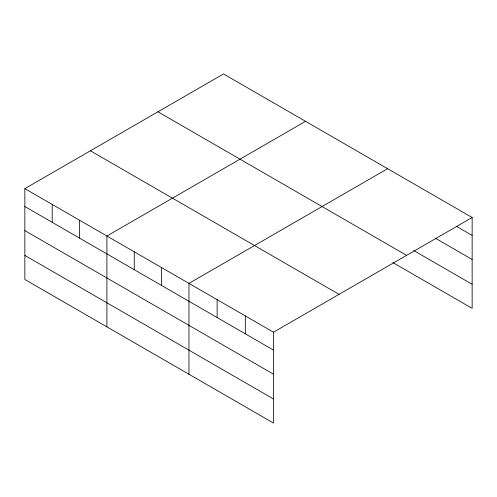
<?xml version="1.0" encoding="UTF-8"?>
<svg xmlns="http://www.w3.org/2000/svg" width="497" height="497" viewBox="0 0 497 497"><rect width="100%" height="100%" fill="white"/><g stroke="black" fill="none" stroke-linecap="round" stroke-linejoin="round"><path stroke-width="0.75" d="M24.85 188.643L273.493 332.195L273.493 423.053L24.85 279.494L24.85 188.643L223.507 73.947L472.15 217.506L472.15 308.357L392.978 262.646M305.556 121.324L106.905 236.013L106.905 326.871M387.61 168.694L188.953 283.389L188.953 374.241M273.493 332.195L472.15 217.506M456.718 226.489L472.15 235.398M435.248 238.169L472.15 259.477M413.777 250.581L472.15 284.284M157.947 111.8L406.596 255.352M90.404 150.796L339.053 294.348M24.85 206.541L273.493 350.093M24.85 230.614L273.493 374.166M24.85 255.421L273.493 398.973M245.313 315.924L245.313 333.822M217.133 299.66L217.133 317.552M161.606 267.597L161.606 285.495M134.252 251.805L134.252 269.703M79.551 220.227L79.551 238.119M52.204 204.435L52.204 222.327"/></g></svg>
